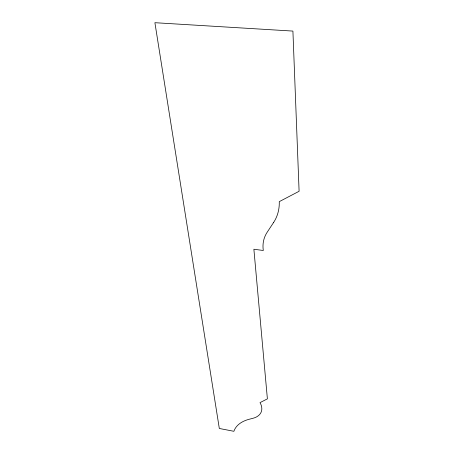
<?xml version="1.0" encoding="UTF-8"?>
<svg xmlns="http://www.w3.org/2000/svg" width="454" height="454" viewBox="0 0 454 454"><rect width="100%" height="100%" fill="white"/><g stroke="black" fill="none" stroke-linecap="round" stroke-linejoin="round"><path stroke-width="0.68" d="M273.58 222.511L267.196 232.204A46.779 34.283 19.1 0 0 263.309 250.489L253.882 249.24L267.389 398.862L260.029 402.619A23.977 14.114 21 0 1 252.884 418.31L249.394 419.207A44.867 25.231 19 0 0 233.895 431.3L219.316 428.474L154.899 22.7L292.909 31.082L299.101 191.276L279.267 201.65A60.257 45.264 27.9 0 1 273.58 222.511"/></g></svg>
